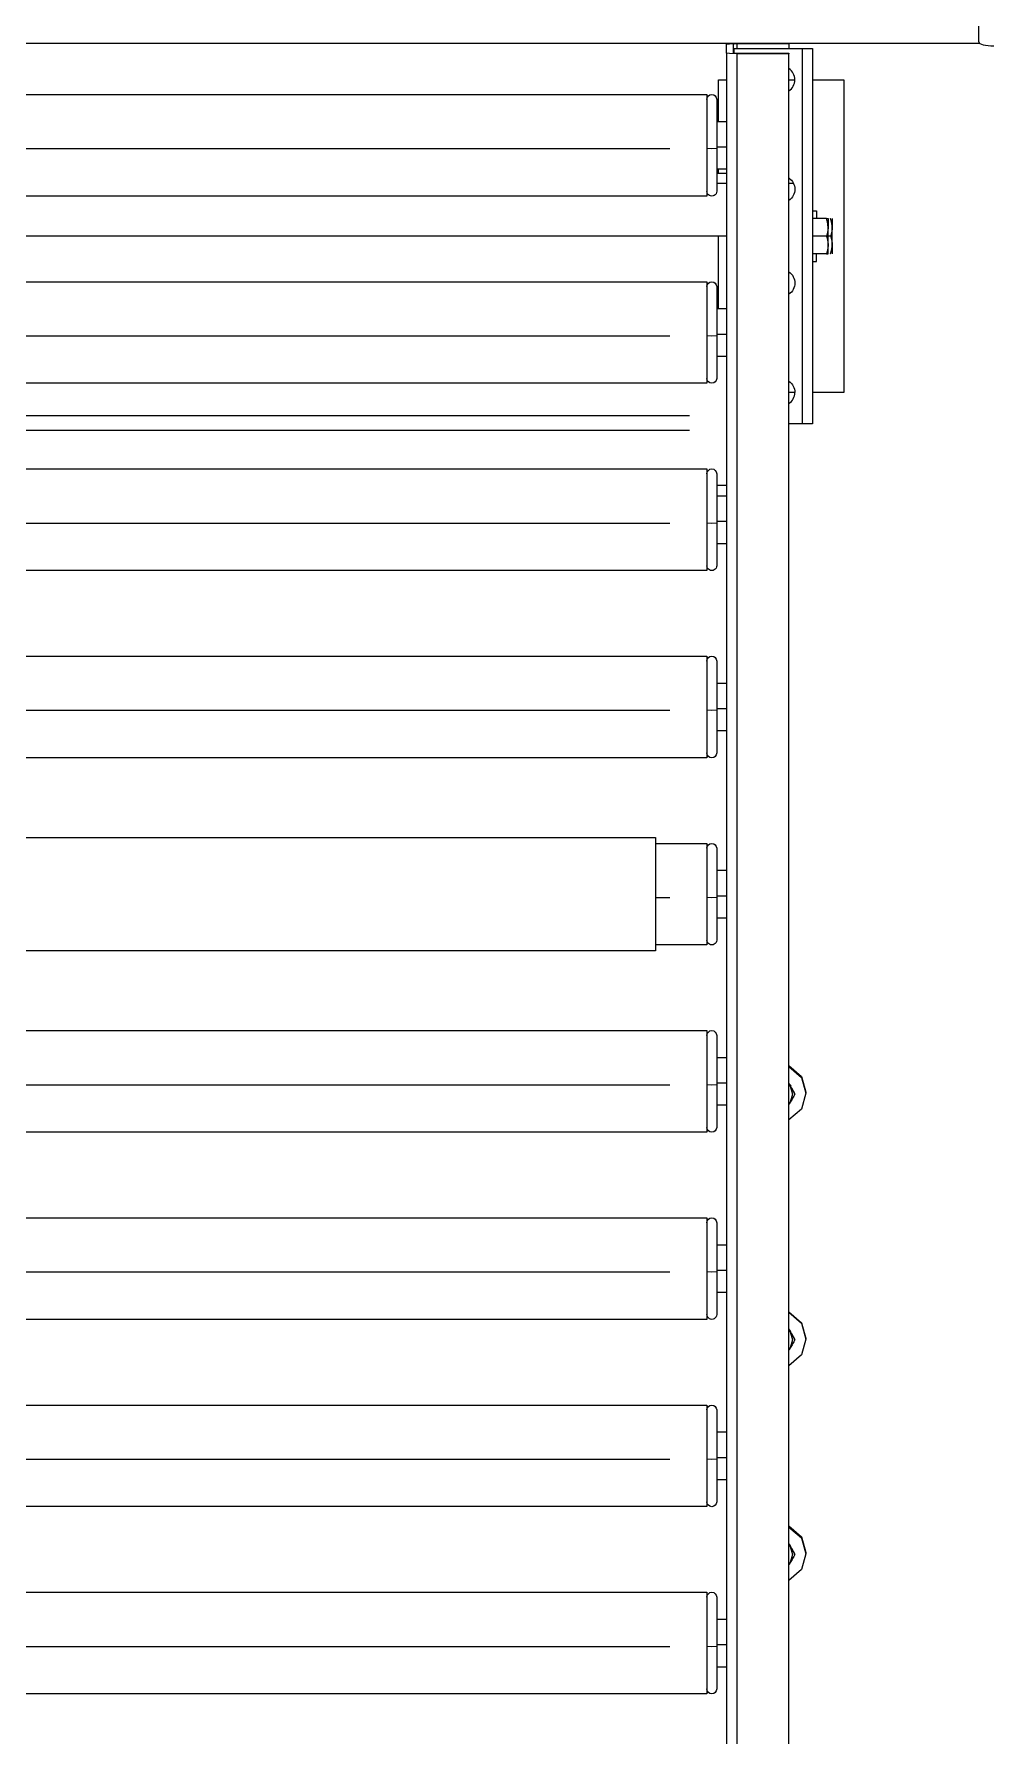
# Model space of a CAD drawing. Header units: millimetres. Extents: x -187347 to 135007, y -6415 to 292048.
# Drawn here: x -50208 to -49818, y 26201 to 26892 of the extents above; entities that cross this region are included whole.
import ezdxf

# ---------------------------------------------------------------- set-up
doc = ezdxf.new("R2010")
doc.units = ezdxf.units.MM
doc.header["$LTSCALE"] = 100
doc.layers.get('0').update_dxf_attribs({"lineweight": 18})
doc.layers.add('Layout CAT2', color=6, linetype='Continuous')

# ---------------------------------------------------------------- blocks, each defined once
blk = doc.blocks.new('25g245g2fd')
at = {"color": 0}
for p, q in [((21854.8, -3597.02), (21854.8, -3403.83)), ((21855.29, -3597.64), (21080.98, -3597.65))]:
    blk.add_line(p, q, dxfattribs=at)
blk.add_ellipse((21860.98, -3597.02), major_axis=(6.17, 0), ratio=0.258819, start_param=3.141593, end_param=4.712389, dxfattribs=at)

msp = doc.modelspace()

# ---------------------------------------------------------------- linework, layer by layer
at = {"layer": 'Layout CAT2', "elevation": -3.45}
for points in [[(-49927.12, 26884.15), (-49927.12, 26887.74), (-49925.91, 26887.93), (-49922.96, 26888.01), (-49901.72, 26888.01), (-49901.72, 26887.83), (-49922.96, 26887.83), (-49923.94, 26887.8), (-49924.35, 26887.74), (-49924.35, 26884.15), (-49923.94, 26884.08), (-49922.96, 26884.06), (-49901.72, 26884.06), (-49901.72, 26883.88)], [(-49901.72, 25962.64), (-49901.72, 26883.88), (-49922.96, 26883.88), (-49925.91, 26883.96), (-49927.12, 26884.15), (-49927.12, 26850.75)], [(-49923.95, 26884.08), (-49923.95, 26886), (-49896.18, 26886), (-49893.37, 26886), (-49892.2, 26886), (-49892.2, 26733.6), (-49893.37, 26733.6), (-49896.18, 26733.6), (-49901.72, 26733.6)], [(-49922.96, 26887.83), (-49922.96, 26885.98)], [(-49922.96, 26883.88), (-49922.96, 25953.52)], [(-49901.72, 26887.83), (-49901.72, 26885.98)], [(-49896.18, 26733.6), (-49896.18, 26886)], [(-49930.3, 26856.41), (-49930.3, 26873.3), (-49927.12, 26873.3)], [(-49892.2, 26873.3), (-49879.5, 26873.3), (-49879.5, 26746.3), (-49892.2, 26746.3)], [(-49931.09, 26856.41), (-49927.12, 26856.41)], [(-49927.12, 26850.78), (-49927.12, 26848.48), (-49927.12, 26846.05), (-49927.12, 26843.67), (-49927.12, 26841.48)], [(-50462.99, 26845.34), (-49950.07, 26845.34)], [(-49935.06, 26845.47), (-49933.08, 26845.34), (-49931.09, 26845.47)], [(-49931.09, 26846.05), (-49927.12, 26846.05)], [(-49927.12, 26841.47), (-49927.12, 26774.71)], [(-49927.13, 26835.2), (-49931.1, 26835.2)], [(-49927.12, 26836.96), (-49931.09, 26836.96)], [(-49930.3, 26835.2), (-49930.3, 26836.96)], [(-49927.13, 26831.21), (-49931.1, 26831.21)], [(-49899.88, 26831.21), (-49901.73, 26831.21)], [(-49892.2, 26820.11), (-49890.54, 26820.11), (-49890.54, 26819.29), (-49890.54, 26816.94)], [(-49886.49, 26816.94), (-49886.48, 26816.94), (-49886.47, 26816.94), (-49886.46, 26816.94), (-49886.45, 26816.94), (-49886.44, 26816.94), (-49886.43, 26816.94), (-49886.42, 26816.94), (-49886.41, 26816.94), (-49886.4, 26816.94), (-49886.39, 26816.94), (-49886.38, 26816.94), (-49886.37, 26816.94), (-49886.36, 26816.94), (-49886.35, 26816.94), (-49886.34, 26816.94), (-49886.33, 26816.94), (-49886.32, 26816.94), (-49886.31, 26816.94), (-49886.3, 26816.94), (-49886.3, 26816.94), (-49886.29, 26816.94), (-49886.28, 26816.94), (-49886.27, 26816.94), (-49886.26, 26816.94), (-49886.26, 26816.94), (-49886.25, 26816.94), (-49886.23, 26816.94), (-49886.23, 26816.94), (-49886.22, 26816.94), (-49886.21, 26816.94), (-49886.2, 26816.94), (-49886.2, 26816.94), (-49886.19, 26816.94), (-49886.18, 26816.94), (-49886.18, 26816.94), (-49886.17, 26816.94), (-49886.16, 26816.94), (-49886.15, 26816.94), (-49886.14, 26816.94), (-49886.14, 26816.94), (-49886.13, 26816.94), (-49886.12, 26816.94), (-49886.12, 26816.94), (-49886.11, 26816.94), (-49886.1, 26816.94), (-49886.1, 26816.94), (-49886.09, 26816.94), (-49886.08, 26816.94), (-49886.08, 26816.94), (-49886.07, 26816.94), (-49886.07, 26816.94), (-49886.06, 26816.94), (-49886.05, 26816.94), (-49886.05, 26816.94), (-49886.04, 26816.94), (-49886.03, 26816.94), (-49886.03, 26816.94), (-49886.02, 26816.94), (-49886, 26816.94), (-49885.99, 26816.94), (-49885.97, 26816.94), (-49885.95, 26816.94), (-49885.93, 26816.94), (-49885.92, 26816.94), (-49885.91, 26816.94), (-49885.9, 26816.94), (-49885.89, 26816.94), (-49885.89, 26816.94), (-49885.88, 26816.94), (-49885.88, 26816.94), (-49885.87, 26816.94), (-49885.86, 26816.94), (-49885.86, 26816.94), (-49885.85, 26816.94), (-49885.85, 26816.94), (-49885.85, 26815.98), (-49885.85, 26813.37), (-49885.85, 26813.39), (-49885.85, 26813.42), (-49885.85, 26813.44), (-49885.85, 26813.47), (-49885.85, 26813.5), (-49885.85, 26813.52), (-49885.85, 26813.55), (-49885.85, 26813.57), (-49885.85, 26813.6), (-49885.85, 26813.62), (-49885.85, 26813.65), (-49885.85, 26813.67), (-49885.85, 26813.7), (-49885.86, 26813.72), (-49885.86, 26813.75), (-49885.86, 26813.77), (-49885.86, 26813.8), (-49885.86, 26813.83), (-49885.86, 26813.85), (-49885.86, 26813.87), (-49885.86, 26813.9), (-49885.86, 26813.93), (-49885.87, 26813.95), (-49885.87, 26813.97), (-49885.87, 26814), (-49885.88, 26814.03), (-49885.88, 26814.05), (-49885.88, 26814.07), (-49885.88, 26814.1), (-49885.88, 26814.13), (-49885.89, 26814.15), (-49885.89, 26814.17), (-49885.89, 26814.2), (-49885.89, 26814.23), (-49885.89, 26814.25), (-49885.9, 26814.28), (-49885.91, 26814.39), (-49885.92, 26814.5), (-49885.93, 26814.61), (-49885.95, 26814.73), (-49885.97, 26814.84), (-49885.98, 26814.95), (-49886, 26815.06), (-49886.02, 26815.18), (-49886.03, 26815.23), (-49886.04, 26815.29), (-49886.05, 26815.35), (-49886.07, 26815.41), (-49886.08, 26815.47), (-49886.09, 26815.52), (-49886.11, 26815.58), (-49886.12, 26815.64), (-49886.13, 26815.69), (-49886.14, 26815.75), (-49886.16, 26815.82), (-49886.18, 26815.87), (-49886.19, 26815.93), (-49886.2, 26815.99), (-49886.22, 26816.05), (-49886.23, 26816.11), (-49886.25, 26816.16), (-49886.27, 26816.22), (-49886.28, 26816.28), (-49886.3, 26816.34), (-49886.32, 26816.4), (-49886.34, 26816.46), (-49886.36, 26816.52), (-49886.37, 26816.58), (-49886.39, 26816.64), (-49886.41, 26816.7), (-49886.43, 26816.76), (-49886.45, 26816.82), (-49886.47, 26816.88), (-49886.49, 26816.94), (-49892.2, 26816.94)], [(-49884.19, 26816.94), (-49884.19, 26815.98), (-49884.19, 26813.37), (-49884.19, 26813.39), (-49884.19, 26813.42), (-49884.19, 26813.44), (-49884.19, 26813.47), (-49884.19, 26813.5), (-49884.19, 26813.52), (-49884.19, 26813.55), (-49884.19, 26813.57), (-49884.19, 26813.6), (-49884.19, 26813.62), (-49884.19, 26813.65), (-49884.19, 26813.67), (-49884.19, 26813.7), (-49884.19, 26813.72), (-49884.19, 26813.75), (-49884.2, 26813.77), (-49884.2, 26813.8), (-49884.2, 26813.83), (-49884.2, 26813.85), (-49884.2, 26813.87), (-49884.2, 26813.9), (-49884.2, 26813.93), (-49884.2, 26813.95), (-49884.21, 26813.97), (-49884.21, 26814), (-49884.21, 26814.03), (-49884.21, 26814.05), (-49884.21, 26814.07), (-49884.21, 26814.1), (-49884.22, 26814.13), (-49884.22, 26814.15), (-49884.22, 26814.17), (-49884.22, 26814.2), (-49884.22, 26814.23), (-49884.23, 26814.25), (-49884.23, 26814.28), (-49884.24, 26814.39), (-49884.26, 26814.5), (-49884.27, 26814.61), (-49884.28, 26814.73), (-49884.3, 26814.84), (-49884.32, 26814.95), (-49884.34, 26815.06), (-49884.36, 26815.18), (-49884.37, 26815.23), (-49884.38, 26815.29), (-49884.39, 26815.35), (-49884.4, 26815.41), (-49884.41, 26815.47), (-49884.43, 26815.52), (-49884.44, 26815.58), (-49884.46, 26815.64), (-49884.47, 26815.69), (-49884.48, 26815.75), (-49884.5, 26815.82), (-49884.51, 26815.87), (-49884.53, 26815.93), (-49884.54, 26815.99), (-49884.56, 26816.05), (-49884.57, 26816.11), (-49884.59, 26816.16), (-49884.61, 26816.22), (-49884.62, 26816.28), (-49884.64, 26816.34), (-49884.65, 26816.4), (-49884.67, 26816.46), (-49884.69, 26816.52), (-49884.71, 26816.58), (-49884.73, 26816.64), (-49884.75, 26816.7), (-49884.76, 26816.76), (-49884.78, 26816.82), (-49884.81, 26816.88), (-49884.83, 26816.94)], [(-49927.13, 26809.8), (-50479.58, 26809.8)], [(-49930.3, 26780.37), (-49930.3, 26809.8)], [(-49886.49, 26809.8), (-49892.2, 26809.8)], [(-49886.49, 26802.65), (-49886.47, 26802.65), (-49886.45, 26802.65), (-49886.43, 26802.65), (-49886.41, 26802.65), (-49886.39, 26802.65), (-49886.37, 26802.65), (-49886.36, 26802.65), (-49886.34, 26802.65), (-49886.32, 26802.65), (-49886.3, 26802.65), (-49886.29, 26802.65), (-49886.27, 26802.65), (-49886.25, 26802.65), (-49886.23, 26802.65), (-49886.22, 26802.65), (-49886.2, 26802.65), (-49886.19, 26802.65), (-49886.18, 26802.65), (-49886.16, 26802.65), (-49886.14, 26802.65), (-49886.13, 26802.65), (-49886.12, 26802.65), (-49886.11, 26802.65), (-49886.09, 26802.65), (-49886.08, 26802.65), (-49886.07, 26802.65), (-49886.06, 26802.65), (-49886.04, 26802.65), (-49886.03, 26802.65), (-49886.02, 26802.65), (-49886, 26802.65), (-49885.99, 26802.65), (-49885.97, 26802.65), (-49885.95, 26802.65), (-49885.93, 26802.65), (-49885.92, 26802.65), (-49885.91, 26802.65), (-49885.9, 26802.65), (-49885.89, 26802.65), (-49885.89, 26802.65), (-49885.88, 26802.65), (-49885.88, 26802.65), (-49885.87, 26802.65), (-49885.86, 26802.65), (-49885.86, 26802.65), (-49885.85, 26802.65), (-49885.85, 26802.65), (-49885.85, 26803.61), (-49885.85, 26806.23), (-49885.85, 26806.18), (-49885.85, 26806.14), (-49885.85, 26806.09), (-49885.85, 26806.04), (-49885.85, 26806), (-49885.85, 26805.95), (-49885.85, 26805.91), (-49885.86, 26805.86), (-49885.86, 26805.82), (-49885.86, 26805.77), (-49885.86, 26805.73), (-49885.86, 26805.68), (-49885.87, 26805.63), (-49885.87, 26805.59), (-49885.88, 26805.54), (-49885.88, 26805.5), (-49885.88, 26805.45), (-49885.89, 26805.41), (-49885.89, 26805.36), (-49885.9, 26805.32), (-49885.91, 26805.21), (-49885.92, 26805.09), (-49885.93, 26804.98), (-49885.95, 26804.87), (-49885.97, 26804.76), (-49885.98, 26804.64), (-49886, 26804.53), (-49886.02, 26804.42), (-49886.03, 26804.39), (-49886.03, 26804.36), (-49886.04, 26804.33), (-49886.04, 26804.3), (-49886.05, 26804.27), (-49886.05, 26804.24), (-49886.07, 26804.21), (-49886.07, 26804.18), (-49886.08, 26804.15), (-49886.08, 26804.12), (-49886.09, 26804.09), (-49886.1, 26804.06), (-49886.1, 26804.03), (-49886.11, 26804), (-49886.11, 26803.97), (-49886.12, 26803.94), (-49886.13, 26803.91), (-49886.13, 26803.88), (-49886.14, 26803.85), (-49886.15, 26803.82), (-49886.16, 26803.79), (-49886.17, 26803.76), (-49886.17, 26803.73), (-49886.18, 26803.7), (-49886.19, 26803.67), (-49886.2, 26803.64), (-49886.2, 26803.61), (-49886.21, 26803.58), (-49886.22, 26803.55), (-49886.23, 26803.52), (-49886.23, 26803.49), (-49886.25, 26803.46), (-49886.25, 26803.43), (-49886.26, 26803.4), (-49886.27, 26803.36), (-49886.28, 26803.34), (-49886.29, 26803.31), (-49886.29, 26803.27), (-49886.3, 26803.24), (-49886.31, 26803.21), (-49886.32, 26803.18), (-49886.33, 26803.15), (-49886.34, 26803.12), (-49886.35, 26803.09), (-49886.36, 26803.06), (-49886.37, 26803.03), (-49886.38, 26803), (-49886.39, 26802.97), (-49886.4, 26802.94), (-49886.41, 26802.9), (-49886.41, 26802.87), (-49886.43, 26802.84), (-49886.44, 26802.81), (-49886.45, 26802.78), (-49886.46, 26802.75), (-49886.47, 26802.72), (-49886.48, 26802.69), (-49886.49, 26802.65), (-49892.2, 26802.65)], [(-49884.83, 26809.8), (-49885.85, 26809.8)], [(-49884.83, 26802.65), (-49884.82, 26802.69), (-49884.81, 26802.72), (-49884.8, 26802.75), (-49884.78, 26802.78), (-49884.77, 26802.81), (-49884.76, 26802.84), (-49884.75, 26802.87), (-49884.74, 26802.9), (-49884.73, 26802.94), (-49884.72, 26802.97), (-49884.72, 26803), (-49884.71, 26803.03), (-49884.69, 26803.06), (-49884.68, 26803.09), (-49884.68, 26803.12), (-49884.67, 26803.15), (-49884.66, 26803.18), (-49884.65, 26803.21), (-49884.64, 26803.24), (-49884.63, 26803.27), (-49884.62, 26803.31), (-49884.62, 26803.34), (-49884.61, 26803.36), (-49884.6, 26803.4), (-49884.59, 26803.43), (-49884.58, 26803.46), (-49884.57, 26803.49), (-49884.56, 26803.52), (-49884.56, 26803.55), (-49884.55, 26803.58), (-49884.54, 26803.61), (-49884.53, 26803.64), (-49884.53, 26803.67), (-49884.52, 26803.7), (-49884.51, 26803.73), (-49884.5, 26803.76), (-49884.49, 26803.79), (-49884.49, 26803.82), (-49884.48, 26803.85), (-49884.47, 26803.88), (-49884.47, 26803.91), (-49884.46, 26803.94), (-49884.45, 26803.97), (-49884.45, 26804), (-49884.44, 26804.03), (-49884.43, 26804.06), (-49884.43, 26804.09), (-49884.42, 26804.12), (-49884.41, 26804.15), (-49884.4, 26804.18), (-49884.4, 26804.21), (-49884.39, 26804.24), (-49884.39, 26804.27), (-49884.38, 26804.3), (-49884.38, 26804.33), (-49884.37, 26804.36), (-49884.36, 26804.39), (-49884.36, 26804.42), (-49884.34, 26804.53), (-49884.32, 26804.64), (-49884.3, 26804.76), (-49884.28, 26804.87), (-49884.27, 26804.98), (-49884.26, 26805.09), (-49884.24, 26805.21), (-49884.23, 26805.32), (-49884.23, 26805.36), (-49884.22, 26805.41), (-49884.22, 26805.45), (-49884.21, 26805.5), (-49884.21, 26805.54), (-49884.21, 26805.59), (-49884.2, 26805.63), (-49884.2, 26805.68), (-49884.2, 26805.73), (-49884.2, 26805.77), (-49884.2, 26805.82), (-49884.19, 26805.86), (-49884.19, 26805.91), (-49884.19, 26805.95), (-49884.19, 26806), (-49884.19, 26806.04), (-49884.19, 26806.09), (-49884.19, 26806.14), (-49884.19, 26806.18), (-49884.19, 26806.23), (-49884.19, 26803.61), (-49884.19, 26802.65)], [(-49892.2, 26799.49), (-49890.54, 26799.49), (-49890.54, 26800.31), (-49890.54, 26802.65)], [(-49931.09, 26780.37), (-49927.12, 26780.37)], [(-49927.12, 26774.75), (-49927.12, 26772.43), (-49927.12, 26770.02), (-49927.12, 26767.63), (-49927.12, 26765.44)], [(-50462.99, 26769.3), (-49950.07, 26769.3)], [(-49935.06, 26769.43), (-49933.08, 26769.3), (-49931.09, 26769.43)], [(-49931.09, 26770.02), (-49927.12, 26770.02)], [(-49927.12, 26765.43), (-49927.12, 26698.67)], [(-49927.12, 26760.92), (-49931.09, 26760.92)], [(-50479.58, 26736.88), (-49942.13, 26736.88)], [(-50470.94, 26731), (-49942.13, 26731)], [(-49931.1, 26708.62), (-49927.12, 26708.62)], [(-49931.09, 26704.33), (-49927.12, 26704.33)], [(-49927.12, 26698.7), (-49927.12, 26696.4), (-49927.12, 26693.97), (-49927.12, 26691.59), (-49927.12, 26689.4)], [(-50462.99, 26693.26), (-49950.07, 26693.26)], [(-49935.06, 26693.39), (-49933.08, 26693.26), (-49931.09, 26693.39)], [(-49931.09, 26693.97), (-49927.12, 26693.97)], [(-49927.12, 26689.39), (-49927.12, 26622.66)], [(-49927.12, 26684.88), (-49931.09, 26684.88)], [(-49931.09, 26628.29), (-49927.12, 26628.29)], [(-49927.12, 26622.67), (-49927.12, 26620.35), (-49927.12, 26617.94), (-49927.12, 26615.55), (-49927.12, 26613.36)], [(-50462.99, 26617.22), (-49950.07, 26617.22)], [(-49935.06, 26617.35), (-49933.08, 26617.22), (-49931.09, 26617.35)], [(-49931.09, 26617.94), (-49927.12, 26617.94)], [(-49927.12, 26613.34), (-49927.12, 26546.62), (-49927.12, 26544.32), (-49927.12, 26541.89), (-49927.12, 26539.51), (-49927.12, 26537.32)], [(-49927.12, 26608.84), (-49931.09, 26608.84)], [(-49955.93, 26563.17), (-49935.06, 26563.17), (-49935.06, 26561.46), (-49935.06, 26556.64), (-49935.06, 26549.48), (-49935.06, 26541.18), (-49935.06, 26531.44), (-49935.06, 26524.44), (-49935.06, 26521.89), (-49955.93, 26521.89)], [(-49931.09, 26552.25), (-49927.12, 26552.25)], [(-49955.93, 26541.18), (-49950.07, 26541.18)], [(-49935.06, 26541.31), (-49933.08, 26541.18), (-49931.09, 26541.31)], [(-49931.09, 26541.89), (-49927.12, 26541.89)], [(-49927.12, 26537.3), (-49927.12, 26470.58)], [(-49927.12, 26532.8), (-49931.09, 26532.8)], [(-49931.09, 26476.21), (-49927.12, 26476.21)], [(-49927.12, 26470.59), (-49927.12, 26468.27), (-49927.12, 26465.86), (-49927.12, 26463.47), (-49927.12, 26461.28)], [(-49901.72, 26472.96), (-49896.7, 26468.54), (-49894.82, 26462.12), (-49894.82, 26461.99)], [(-49901.72, 26472.62), (-49896.7, 26468.21), (-49894.82, 26461.78)], [(-49901.72, 26472.49), (-49896.7, 26468.07), (-49894.82, 26461.65), (-49896.7, 26455.23), (-49901.72, 26450.82)], [(-50462.99, 26465.14), (-49950.07, 26465.14)], [(-49935.06, 26465.27), (-49933.08, 26465.14), (-49931.09, 26465.27)], [(-49931.09, 26465.86), (-49927.12, 26465.86)], [(-49927.12, 26461.26), (-49927.12, 26394.54)], [(-49901.72, 26465.46), (-49901.67, 26465.36), (-49901.44, 26464.95), (-49901.19, 26464.54), (-49901.14, 26464.44), (-49901.08, 26464.33), (-49901.01, 26464.23), (-49900.96, 26464.13), (-49900.84, 26463.92), (-49900.72, 26463.72), (-49900.48, 26463.31), (-49900.25, 26462.91), (-49899.78, 26462.12), (-49899.32, 26461.33), (-49899.32, 26461.63), (-49901.19, 26464.87), (-49901.72, 26465.79)], [(-49901.72, 26465.32), (-49901.45, 26464.94), (-49901.19, 26464.54), (-49900.33, 26461.3), (-49901.19, 26458.05), (-49901.45, 26457.65), (-49901.72, 26457.27)], [(-49899.32, 26461.33), (-49899.78, 26460.52), (-49900.25, 26459.7), (-49900.49, 26459.29), (-49900.72, 26458.88), (-49900.96, 26458.47), (-49901.19, 26458.05), (-49901.26, 26457.95), (-49901.32, 26457.84), (-49901.37, 26457.74), (-49901.44, 26457.64), (-49901.55, 26457.44), (-49901.68, 26457.23), (-49901.72, 26457.14)], [(-49901.41, 26465.25), (-49901.19, 26464.9), (-49901, 26464.53)], [(-49894.82, 26461.79), (-49894.82, 26461.65)], [(-49927.12, 26456.77), (-49931.09, 26456.77)], [(-49931.09, 26400.17), (-49927.12, 26400.17)], [(-49927.12, 26394.55), (-49927.12, 26392.24), (-49927.12, 26389.81), (-49927.12, 26387.43), (-49927.12, 26385.24)], [(-50462.99, 26389.11), (-49950.07, 26389.11)], [(-49935.06, 26389.23), (-49933.08, 26389.11), (-49931.09, 26389.23)], [(-49931.09, 26389.81), (-49927.12, 26389.81)], [(-49927.12, 26385.22), (-49927.12, 26318.5)], [(-49927.12, 26380.72), (-49931.09, 26380.72)], [(-49901.72, 26372.83), (-49896.7, 26368.41), (-49894.82, 26362), (-49894.82, 26361.86)], [(-49901.72, 26372.71), (-49896.7, 26368.29), (-49894.82, 26361.86), (-49896.7, 26355.44), (-49901.72, 26351.03)], [(-49901.72, 26365.67), (-49901.67, 26365.58), (-49901.44, 26365.17), (-49901.19, 26364.75), (-49901.14, 26364.65), (-49901.08, 26364.55), (-49901.01, 26364.44), (-49900.96, 26364.34), (-49900.84, 26364.13), (-49900.72, 26363.93), (-49900.48, 26363.52), (-49900.25, 26363.12), (-49899.78, 26362.33), (-49899.32, 26361.55), (-49899.32, 26361.84), (-49901.19, 26365.08), (-49901.72, 26366)], [(-49901.72, 26365.53), (-49901.45, 26365.15), (-49901.19, 26364.75), (-49900.33, 26361.51), (-49901.19, 26358.26), (-49901.45, 26357.86), (-49901.72, 26357.49)], [(-49901.41, 26365.46), (-49901.19, 26365.11), (-49901, 26364.75)], [(-49899.32, 26361.55), (-49899.78, 26360.73), (-49900.25, 26359.91), (-49900.49, 26359.5), (-49900.72, 26359.09), (-49900.96, 26358.68), (-49901.19, 26358.26), (-49901.26, 26358.16), (-49901.32, 26358.06), (-49901.37, 26357.95), (-49901.44, 26357.85), (-49901.55, 26357.65), (-49901.68, 26357.44), (-49901.72, 26357.35)], [(-49894.82, 26362.33), (-49894.82, 26362.2)], [(-49931.09, 26324.13), (-49927.12, 26324.13)], [(-49927.12, 26318.51), (-49927.12, 26316.2), (-49927.12, 26313.78), (-49927.12, 26311.39), (-49927.12, 26309.2)], [(-50462.99, 26313.06), (-49950.07, 26313.06)], [(-49935.06, 26313.2), (-49933.08, 26313.06), (-49931.09, 26313.2)], [(-49931.09, 26313.78), (-49927.12, 26313.78)], [(-49927.12, 26309.17), (-49927.12, 26242.46)], [(-49927.12, 26304.69), (-49931.09, 26304.69)], [(-49901.72, 26285.96), (-49896.7, 26281.54), (-49894.82, 26275.12)], [(-49894.82, 26275.12), (-49894.82, 26274.99), (-49896.7, 26281.41), (-49901.72, 26285.83)], [(-49901.72, 26285.62), (-49896.7, 26281.2), (-49894.82, 26274.78), (-49894.82, 26274.65)], [(-49901.72, 26285.49), (-49896.7, 26281.07), (-49894.82, 26274.65), (-49896.7, 26268.23), (-49901.72, 26263.81)], [(-49901.72, 26278.45), (-49901.67, 26278.36), (-49901.44, 26277.95), (-49901.19, 26277.54), (-49901.14, 26277.43), (-49901.08, 26277.33), (-49901.01, 26277.23), (-49900.96, 26277.13), (-49900.84, 26276.92), (-49900.72, 26276.71), (-49900.48, 26276.31), (-49900.25, 26275.91), (-49899.78, 26275.12), (-49899.32, 26274.33), (-49899.32, 26274.63), (-49901.19, 26277.87), (-49901.72, 26278.78)], [(-49901.72, 26278.32), (-49901.45, 26277.94), (-49901.19, 26277.54), (-49900.33, 26274.3), (-49901.19, 26271.05), (-49901.45, 26270.65), (-49901.72, 26270.27)], [(-49899.32, 26274.33), (-49899.78, 26273.52), (-49900.25, 26272.7), (-49900.49, 26272.29), (-49900.72, 26271.88), (-49900.96, 26271.46), (-49901.19, 26271.05), (-49901.26, 26270.95), (-49901.32, 26270.85), (-49901.37, 26270.74), (-49901.44, 26270.64), (-49901.55, 26270.43), (-49901.68, 26270.23), (-49901.72, 26270.14)], [(-49901.41, 26278.24), (-49901.19, 26277.89), (-49901, 26277.53)], [(-49931.09, 26248.09), (-49927.12, 26248.09)], [(-49927.12, 26242.47), (-49927.12, 26240.16), (-49927.12, 26237.73), (-49927.12, 26235.35), (-49927.12, 26233.16)], [(-50462.99, 26237.03), (-49950.07, 26237.03)], [(-49935.06, 26237.15), (-49933.08, 26237.03), (-49931.09, 26237.15)], [(-49931.09, 26237.73), (-49927.12, 26237.73)], [(-49927.12, 26233.13), (-49927.12, 26166.41)], [(-49927.12, 26228.64), (-49931.09, 26228.64)]]:
    msp.add_lwpolyline(points, dxfattribs=at)
for points in [[(-49901.72, 26873.3), (-49899.34, 26873.3, 0.245506), (-49901.72, 26877.86)], [(-49935.06, 26865.34, -0.999635), (-49931.09, 26865.34), (-49931.09, 26863.8), (-49931.09, 26859.44), (-49931.09, 26852.97), (-49931.09, 26845.47), (-49931.09, 26836.66), (-49931.09, 26830.33), (-49931.09, 26828.03, -1.001344), (-49935.06, 26828.03)], [(-49901.72, 26833.41, -0.245506), (-49899.34, 26828.85, -0.24564), (-49901.72, 26824.29)], [(-49901.72, 26795.3, -0.245506), (-49899.34, 26790.75, -0.24564), (-49901.72, 26786.19)], [(-49935.06, 26789.3, -0.999635), (-49931.09, 26789.3), (-49931.09, 26787.76), (-49931.09, 26783.4), (-49931.09, 26776.93), (-49931.09, 26769.43), (-49931.09, 26760.63), (-49931.09, 26754.29), (-49931.09, 26751.99, -0.999635), (-49935.06, 26751.99)], [(-49901.72, 26750.85, -0.245506), (-49899.34, 26746.3), (-49901.72, 26746.3)], [(-49935.06, 26713.26, -0.999635), (-49931.09, 26713.26), (-49931.09, 26711.72), (-49931.09, 26707.36), (-49931.09, 26700.89), (-49931.09, 26693.39), (-49931.09, 26684.59), (-49931.09, 26678.25), (-49931.09, 26675.95, -1.001344), (-49935.06, 26675.95)], [(-49935.06, 26637.22, -0.999635), (-49931.09, 26637.22), (-49931.09, 26635.68), (-49931.09, 26631.32), (-49931.09, 26624.85), (-49931.09, 26617.35), (-49931.09, 26608.55), (-49931.09, 26602.21), (-49931.09, 26599.91, -0.999635), (-49935.06, 26599.91)], [(-49935.06, 26561.18, -0.999635), (-49931.09, 26561.18), (-49931.09, 26559.64), (-49931.09, 26555.28), (-49931.09, 26548.82), (-49931.09, 26541.31), (-49931.09, 26532.51), (-49931.09, 26526.17), (-49931.09, 26523.88, -1.001344), (-49935.06, 26523.88)], [(-49935.06, 26485.14, -0.999635), (-49931.09, 26485.14), (-49931.09, 26483.6), (-49931.09, 26479.24), (-49931.09, 26472.77), (-49931.09, 26465.27), (-49931.09, 26456.47), (-49931.09, 26450.13), (-49931.09, 26447.83, -0.999635), (-49935.06, 26447.83)], [(-49935.06, 26409.1, -0.999635), (-49931.09, 26409.1), (-49931.09, 26407.56), (-49931.09, 26403.2), (-49931.09, 26396.74), (-49931.09, 26389.23), (-49931.09, 26380.43), (-49931.09, 26374.09), (-49931.09, 26371.8, -1.001344), (-49935.06, 26371.8)], [(-49935.06, 26333.06, -0.999635), (-49931.09, 26333.06), (-49931.09, 26331.52), (-49931.09, 26327.16), (-49931.09, 26320.69), (-49931.09, 26313.2), (-49931.09, 26304.39), (-49931.09, 26298.06), (-49931.09, 26295.75, -0.999635), (-49935.06, 26295.75)], [(-49935.06, 26257.02, -0.999635), (-49931.09, 26257.02), (-49931.09, 26255.48), (-49931.09, 26251.12), (-49931.09, 26244.66), (-49931.09, 26237.15), (-49931.09, 26228.35), (-49931.09, 26222.01), (-49931.09, 26219.72, -0.999635), (-49935.06, 26219.72)]]:
    msp.add_lwpolyline(points, format="xyb", dxfattribs=at)
for points in [[(-50477.99, 26826.05), (-50477.99, 26828.59), (-50477.99, 26835.6), (-50477.99, 26845.34), (-50477.99, 26853.64), (-50477.99, 26860.8), (-50477.99, 26865.62), (-50477.99, 26867.33), (-49935.06, 26867.33), (-49935.06, 26865.62), (-49935.06, 26860.8), (-49935.06, 26853.64), (-49935.06, 26845.34), (-49935.06, 26835.6), (-49935.06, 26828.59), (-49935.06, 26826.05)], [(-49886.49, 26809.8), (-49886.47, 26809.74), (-49886.45, 26809.68), (-49886.43, 26809.61), (-49886.41, 26809.56), (-49886.39, 26809.5), (-49886.37, 26809.43), (-49886.36, 26809.38), (-49886.34, 26809.32), (-49886.32, 26809.26), (-49886.3, 26809.2), (-49886.28, 26809.14), (-49886.27, 26809.08), (-49886.25, 26809.02), (-49886.23, 26808.96), (-49886.22, 26808.9), (-49886.2, 26808.85), (-49886.19, 26808.79), (-49886.18, 26808.73), (-49886.16, 26808.67), (-49886.14, 26808.61), (-49886.13, 26808.56), (-49886.12, 26808.5), (-49886.11, 26808.44), (-49886.09, 26808.38), (-49886.08, 26808.32), (-49886.07, 26808.26), (-49886.05, 26808.21), (-49886.04, 26808.15), (-49886.03, 26808.09), (-49886.02, 26808.03), (-49886, 26807.92), (-49885.98, 26807.8), (-49885.97, 26807.69), (-49885.95, 26807.58), (-49885.93, 26807.47), (-49885.92, 26807.36), (-49885.91, 26807.25), (-49885.9, 26807.13), (-49885.89, 26807.11), (-49885.89, 26807.08), (-49885.89, 26807.06), (-49885.89, 26807.03), (-49885.89, 26807.01), (-49885.88, 26806.98), (-49885.88, 26806.96), (-49885.88, 26806.93), (-49885.88, 26806.9), (-49885.88, 26806.88), (-49885.87, 26806.86), (-49885.87, 26806.83), (-49885.87, 26806.8), (-49885.86, 26806.78), (-49885.86, 26806.76), (-49885.86, 26806.73), (-49885.86, 26806.7), (-49885.86, 26806.68), (-49885.86, 26806.66), (-49885.86, 26806.63), (-49885.86, 26806.6), (-49885.86, 26806.58), (-49885.85, 26806.55), (-49885.85, 26806.53), (-49885.85, 26806.5), (-49885.85, 26806.48), (-49885.85, 26806.45), (-49885.85, 26806.43), (-49885.85, 26806.4), (-49885.85, 26806.37), (-49885.85, 26806.35), (-49885.85, 26806.33), (-49885.85, 26806.3), (-49885.85, 26806.27), (-49885.85, 26806.25), (-49885.85, 26806.23), (-49885.85, 26809.8), (-49885.85, 26813.37), (-49885.85, 26813.32), (-49885.85, 26813.28), (-49885.85, 26813.23), (-49885.85, 26813.19), (-49885.85, 26813.14), (-49885.85, 26813.1), (-49885.85, 26813.05), (-49885.86, 26813.01), (-49885.86, 26812.96), (-49885.86, 26812.92), (-49885.86, 26812.87), (-49885.86, 26812.83), (-49885.87, 26812.78), (-49885.87, 26812.74), (-49885.88, 26812.69), (-49885.88, 26812.65), (-49885.88, 26812.6), (-49885.89, 26812.56), (-49885.89, 26812.51), (-49885.9, 26812.46), (-49885.91, 26812.35), (-49885.92, 26812.24), (-49885.93, 26812.13), (-49885.95, 26812.02), (-49885.97, 26811.9), (-49885.98, 26811.79), (-49886, 26811.68), (-49886.02, 26811.57), (-49886.03, 26811.53), (-49886.03, 26811.5), (-49886.04, 26811.48), (-49886.04, 26811.44), (-49886.05, 26811.41), (-49886.05, 26811.39), (-49886.07, 26811.35), (-49886.07, 26811.33), (-49886.08, 26811.3), (-49886.08, 26811.26), (-49886.09, 26811.24), (-49886.1, 26811.21), (-49886.1, 26811.17), (-49886.11, 26811.15), (-49886.11, 26811.12), (-49886.12, 26811.08), (-49886.13, 26811.06), (-49886.13, 26811.03), (-49886.14, 26810.99), (-49886.15, 26810.96), (-49886.16, 26810.94), (-49886.17, 26810.9), (-49886.17, 26810.87), (-49886.18, 26810.85), (-49886.19, 26810.81), (-49886.2, 26810.78), (-49886.2, 26810.75), (-49886.21, 26810.72), (-49886.22, 26810.69), (-49886.23, 26810.66), (-49886.23, 26810.63), (-49886.25, 26810.6), (-49886.25, 26810.57), (-49886.26, 26810.54), (-49886.27, 26810.51), (-49886.28, 26810.48), (-49886.29, 26810.45), (-49886.29, 26810.42), (-49886.3, 26810.39), (-49886.31, 26810.35), (-49886.32, 26810.33), (-49886.33, 26810.3), (-49886.34, 26810.26), (-49886.35, 26810.23), (-49886.36, 26810.2), (-49886.37, 26810.17), (-49886.38, 26810.14), (-49886.39, 26810.11), (-49886.4, 26810.08), (-49886.41, 26810.05), (-49886.41, 26810.02), (-49886.43, 26809.98), (-49886.44, 26809.95), (-49886.45, 26809.92), (-49886.46, 26809.89), (-49886.47, 26809.86), (-49886.48, 26809.83)], [(-49884.83, 26809.8), (-49884.81, 26809.74), (-49884.78, 26809.68), (-49884.76, 26809.61), (-49884.75, 26809.56), (-49884.73, 26809.5), (-49884.71, 26809.43), (-49884.69, 26809.38), (-49884.67, 26809.32), (-49884.65, 26809.26), (-49884.64, 26809.2), (-49884.62, 26809.14), (-49884.61, 26809.08), (-49884.59, 26809.02), (-49884.57, 26808.96), (-49884.56, 26808.9), (-49884.54, 26808.85), (-49884.53, 26808.79), (-49884.51, 26808.73), (-49884.5, 26808.67), (-49884.48, 26808.61), (-49884.47, 26808.56), (-49884.46, 26808.5), (-49884.44, 26808.44), (-49884.43, 26808.38), (-49884.41, 26808.32), (-49884.4, 26808.26), (-49884.39, 26808.21), (-49884.38, 26808.15), (-49884.37, 26808.09), (-49884.36, 26808.03), (-49884.34, 26807.92), (-49884.32, 26807.8), (-49884.3, 26807.69), (-49884.28, 26807.58), (-49884.27, 26807.47), (-49884.26, 26807.36), (-49884.24, 26807.25), (-49884.23, 26807.13), (-49884.23, 26807.11), (-49884.22, 26807.08), (-49884.22, 26807.06), (-49884.22, 26807.03), (-49884.22, 26807.01), (-49884.22, 26806.98), (-49884.21, 26806.96), (-49884.21, 26806.93), (-49884.21, 26806.9), (-49884.21, 26806.88), (-49884.21, 26806.86), (-49884.21, 26806.83), (-49884.2, 26806.8), (-49884.2, 26806.78), (-49884.2, 26806.76), (-49884.2, 26806.73), (-49884.2, 26806.7), (-49884.2, 26806.68), (-49884.2, 26806.66), (-49884.2, 26806.63), (-49884.19, 26806.6), (-49884.19, 26806.58), (-49884.19, 26806.55), (-49884.19, 26806.53), (-49884.19, 26806.5), (-49884.19, 26806.48), (-49884.19, 26806.45), (-49884.19, 26806.43), (-49884.19, 26806.4), (-49884.19, 26806.37), (-49884.19, 26806.35), (-49884.19, 26806.33), (-49884.19, 26806.3), (-49884.19, 26806.27), (-49884.19, 26806.25), (-49884.19, 26806.23), (-49884.19, 26809.8), (-49884.19, 26813.37), (-49884.19, 26813.32), (-49884.19, 26813.28), (-49884.19, 26813.23), (-49884.19, 26813.19), (-49884.19, 26813.14), (-49884.19, 26813.1), (-49884.19, 26813.05), (-49884.19, 26813.01), (-49884.2, 26812.96), (-49884.2, 26812.92), (-49884.2, 26812.87), (-49884.2, 26812.83), (-49884.2, 26812.78), (-49884.21, 26812.74), (-49884.21, 26812.69), (-49884.21, 26812.65), (-49884.22, 26812.6), (-49884.22, 26812.56), (-49884.23, 26812.51), (-49884.23, 26812.46), (-49884.24, 26812.35), (-49884.26, 26812.24), (-49884.27, 26812.13), (-49884.28, 26812.02), (-49884.3, 26811.9), (-49884.32, 26811.79), (-49884.34, 26811.68), (-49884.36, 26811.57), (-49884.36, 26811.53), (-49884.37, 26811.5), (-49884.38, 26811.48), (-49884.38, 26811.44), (-49884.39, 26811.41), (-49884.39, 26811.39), (-49884.4, 26811.35), (-49884.4, 26811.33), (-49884.41, 26811.3), (-49884.42, 26811.26), (-49884.43, 26811.24), (-49884.43, 26811.21), (-49884.44, 26811.17), (-49884.45, 26811.15), (-49884.45, 26811.12), (-49884.46, 26811.08), (-49884.47, 26811.06), (-49884.47, 26811.03), (-49884.48, 26810.99), (-49884.49, 26810.96), (-49884.49, 26810.94), (-49884.5, 26810.9), (-49884.51, 26810.87), (-49884.52, 26810.85), (-49884.53, 26810.81), (-49884.53, 26810.78), (-49884.54, 26810.75), (-49884.55, 26810.72), (-49884.56, 26810.69), (-49884.56, 26810.66), (-49884.57, 26810.63), (-49884.58, 26810.6), (-49884.59, 26810.57), (-49884.6, 26810.54), (-49884.61, 26810.51), (-49884.62, 26810.48), (-49884.62, 26810.45), (-49884.63, 26810.42), (-49884.64, 26810.39), (-49884.65, 26810.35), (-49884.66, 26810.33), (-49884.67, 26810.3), (-49884.68, 26810.26), (-49884.68, 26810.23), (-49884.69, 26810.2), (-49884.71, 26810.17), (-49884.72, 26810.14), (-49884.72, 26810.11), (-49884.73, 26810.08), (-49884.74, 26810.05), (-49884.75, 26810.02), (-49884.76, 26809.98), (-49884.77, 26809.95), (-49884.78, 26809.92), (-49884.8, 26809.89), (-49884.81, 26809.86), (-49884.82, 26809.83)], [(-50477.99, 26750.01), (-50477.99, 26752.55), (-50477.99, 26759.56), (-50477.99, 26769.3), (-50477.99, 26777.6), (-50477.99, 26784.76), (-50477.99, 26789.58), (-50477.99, 26791.28), (-49935.06, 26791.28), (-49935.06, 26789.58), (-49935.06, 26784.76), (-49935.06, 26777.6), (-49935.06, 26769.3), (-49935.06, 26759.56), (-49935.06, 26752.55), (-49935.06, 26750.01)], [(-50477.99, 26673.97), (-50477.99, 26676.52), (-50477.99, 26683.52), (-50477.99, 26693.26), (-50477.99, 26701.56), (-50477.99, 26708.72), (-50477.99, 26713.54), (-50477.99, 26715.25), (-49935.06, 26715.25), (-49935.06, 26713.54), (-49935.06, 26708.72), (-49935.06, 26701.56), (-49935.06, 26693.26), (-49935.06, 26683.52), (-49935.06, 26676.52), (-49935.06, 26673.97)], [(-50477.99, 26597.93), (-50477.99, 26600.47), (-50477.99, 26607.48), (-50477.99, 26617.22), (-50477.99, 26625.52), (-50477.99, 26632.68), (-50477.99, 26637.5), (-50477.99, 26639.2), (-49935.06, 26639.2), (-49935.06, 26637.5), (-49935.06, 26632.68), (-49935.06, 26625.52), (-49935.06, 26617.22), (-49935.06, 26607.48), (-49935.06, 26600.47), (-49935.06, 26597.93)], [(-50455.93, 26519.53), (-50455.93, 26521.28), (-50455.93, 26526.26), (-50455.93, 26533.72), (-50455.93, 26542.53), (-50455.93, 26551.33), (-50455.93, 26558.79), (-50455.93, 26563.77), (-50455.93, 26565.53), (-49955.93, 26565.53), (-49955.93, 26563.77), (-49955.93, 26558.79), (-49955.93, 26551.33), (-49955.93, 26542.53), (-49955.93, 26533.72), (-49955.93, 26526.26), (-49955.93, 26521.28), (-49955.93, 26519.53)], [(-50477.99, 26445.85), (-50477.99, 26448.39), (-50477.99, 26455.4), (-50477.99, 26465.14), (-50477.99, 26473.44), (-50477.99, 26480.6), (-50477.99, 26485.42), (-50477.99, 26487.12), (-49935.06, 26487.12), (-49935.06, 26485.42), (-49935.06, 26480.6), (-49935.06, 26473.44), (-49935.06, 26465.14), (-49935.06, 26455.4), (-49935.06, 26448.39), (-49935.06, 26445.85)], [(-50477.99, 26369.81), (-50477.99, 26372.36), (-50477.99, 26379.36), (-50477.99, 26389.11), (-50477.99, 26397.4), (-50477.99, 26404.56), (-50477.99, 26409.38), (-50477.99, 26411.09), (-49935.06, 26411.09), (-49935.06, 26409.38), (-49935.06, 26404.56), (-49935.06, 26397.4), (-49935.06, 26389.11), (-49935.06, 26379.36), (-49935.06, 26372.36), (-49935.06, 26369.81)], [(-50477.99, 26293.77), (-50477.99, 26296.31), (-50477.99, 26303.32), (-50477.99, 26313.06), (-50477.99, 26321.37), (-50477.99, 26328.52), (-50477.99, 26333.34), (-50477.99, 26335.04), (-49935.06, 26335.04), (-49935.06, 26333.34), (-49935.06, 26328.52), (-49935.06, 26321.37), (-49935.06, 26313.06), (-49935.06, 26303.32), (-49935.06, 26296.31), (-49935.06, 26293.77)], [(-50477.99, 26217.73), (-50477.99, 26220.28), (-50477.99, 26227.28), (-50477.99, 26237.03), (-50477.99, 26245.32), (-50477.99, 26252.48), (-50477.99, 26257.3), (-50477.99, 26259.01), (-49935.06, 26259.01), (-49935.06, 26257.3), (-49935.06, 26252.48), (-49935.06, 26245.32), (-49935.06, 26237.03), (-49935.06, 26227.28), (-49935.06, 26220.28), (-49935.06, 26217.73)]]:
    msp.add_lwpolyline(points, close=True, dxfattribs=at)
at = {"layer": 'Layout CAT2'}
for centre in [(-49904.9, 26873.3, -3.45), (-49904.9, 26746.29, -3.45)]:
    msp.add_arc(centre, 5.55, 304.83183, 0.0353, dxfattribs=at)

# ---------------------------------------------------------------- block references
msp.add_blockref('25g245g2fd', (-71679.42, 30485.66, -3.45), dxfattribs=at)

doc.saveas('drawing.dxf')
